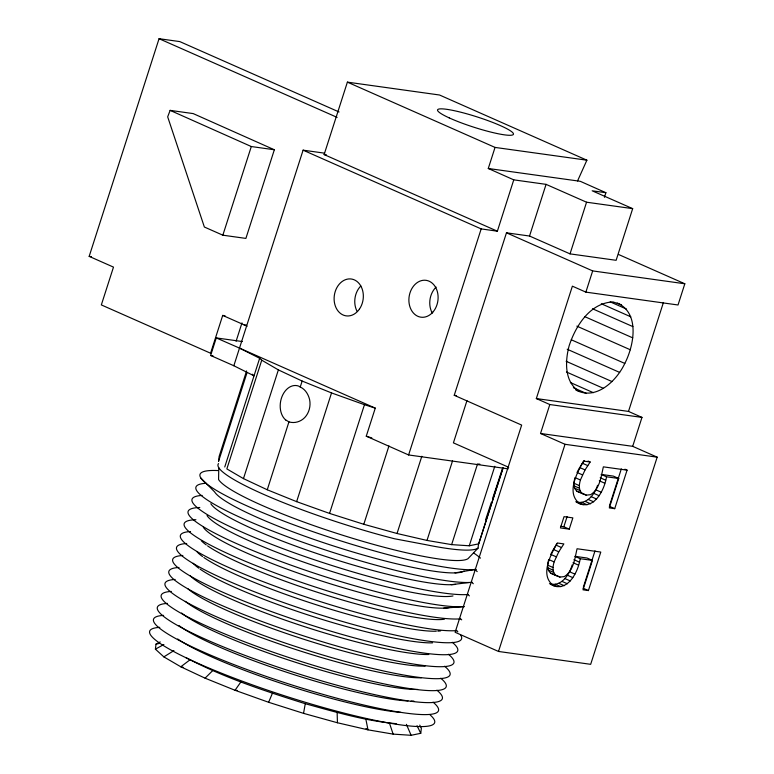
<?xml version="1.0" encoding="UTF-8"?>
<svg xmlns="http://www.w3.org/2000/svg" width="774" height="774" viewBox="0 0 774 774"><rect width="100%" height="100%" fill="white"/><g stroke="black" fill="none" stroke-linecap="round" stroke-linejoin="round"><path stroke-width="1.16" d="M575.759 389.961C595.999 400.99 616.646 380.808 624.812 363.441C634.061 345.465 640.146 313.035 617.178 302.953M218.771 467.709L218.578 479.541A132.025 17.918 17.8 0 0 341.421 534.844A132.025 17.918 17.8 0 0 468.038 558.654L478.032 548.137L478.535 543.948M419.75 725.112L421.356 728.276L420.746 733.307L411.12 735.3L393.134 734.12L367.998 729.843L337.445 722.761L303.543 713.357L268.617 702.279L235.025 690.282L205.071 678.169L180.797 666.782L163.856 656.884L155.4 649.154L156.009 644.123L160.228 641.927M303.543 713.357L305.266 703.711C264.573 690.95 223.686 677.55 185.886 657.59M555.993 575.537L550.595 573.147C546.55 569.664 547.411 564.062 548.708 559.515L554.107 561.905C552.81 566.452 551.949 572.054 555.993 575.537L559.999 577.056L564.343 576.601C573.582 570.738 574.753 558.538 577.065 548.756L600.779 552.065L588.414 590.572L583.006 589.817L592.449 560.415L587.05 558.025L575.924 556.467M582.3 493.618L576.901 491.238C572.847 487.746 573.718 482.154 575.005 477.606L580.403 479.986C579.107 484.534 578.246 490.136 582.3 493.618L586.295 495.137L590.639 494.692C599.889 488.82 601.05 476.629 603.362 466.848L627.075 470.157L614.72 508.663L609.302 507.908L618.745 478.496L613.356 476.107L602.22 474.559M252.247 374.21L254.017 375.825L233.835 365.744L210.634 355.479L216.265 337.919L239.524 348.116L259.658 358.275L261.757 360.191L226.85 468.909L243.462 478.613L267.262 489.778L296.626 501.649L329.55 513.414L363.799 524.279L397.033 533.499L426.996 540.436L451.629 544.625L469.267 545.786L478.7 543.841L502.916 468.193M550.575 584.331C567.09 593.803 578.207 572.209 580.2 558.702L574.811 556.312M576.872 502.423C593.397 511.885 604.504 490.29 606.506 476.784L601.108 474.404M267.262 489.778L288.934 421.878L285.732 419.963M233.835 365.744L303.098 150.166L481.176 228.901L497.372 231.194L513.762 179.849L546.067 184.357L586.557 202.208L632.677 208.641L616.123 260.306L570.032 253.872L529.532 236.031L506.467 232.819L454.241 395.282L521.657 425.09L455.131 632.281L498.504 651.456L590.668 664.324L657.174 457.163L632.687 446.337L540.533 433.469L549.821 404.541L641.975 417.399L632.687 446.337M529.532 236.031L546.067 184.357M570.032 253.872L586.557 202.208M225.021 315.734L222.709 315.415L210.576 353.225L101.336 304.917L113.488 267.117L89.174 256.368L159.057 38.7L179.791 41.593L339.07 111.978M222.844 235.19L251.308 146.538L274.344 149.759L245.89 238.411L222.844 235.19L204.365 227.024L167.677 116.845L170.135 110.372L193.171 113.585L274.344 149.759M236.099 341.228L241.981 322.893M246.587 370.94L219.148 456.408L218.558 461.333L247.09 372.449M497.372 231.194L324.122 154.568L347.391 82.141L439.545 95.009L586.895 160.189L577.559 180.923L488.278 168.49L495.041 147.418L586.895 160.189M224.75 466.993L259.658 358.275M243.462 478.613L278.369 369.895L261.757 360.191M296.626 501.649L331.533 392.931L302.17 381.06L278.369 369.895M329.55 513.414L364.457 404.696L331.533 392.931M508.218 468.851L408.604 454.957L366.266 436.178L375.274 408.13L239.524 348.116M363.799 524.279L388.964 445.921M408.604 454.957L481.176 228.901M397.033 533.499L421.83 456.273M466.964 400.632L453.409 442.863L508.702 467.303M426.996 540.436L452.519 460.946M451.629 544.625L477.519 464.003L479.87 464.158M469.267 545.786L494.789 466.296M478.7 543.841L503.139 467.757M549.821 404.541L536.334 398.562L572.383 286.167L585.87 292.127L678.024 304.985L684.826 283.777L618.523 254.472M604.426 197.302L605.897 192.707L580.423 181.368L577.559 180.923M585.87 292.127L592.671 270.91L684.826 283.777M498.504 651.456L565.02 444.295L657.174 457.163M560.54 526.301L563.84 526.765L567.1 516.626M569.238 529.155L572.857 517.883L564.043 516.655L560.424 527.926L569.238 529.155L563.84 526.765M536.334 398.562L628.498 411.42L663.434 302.47M583.383 587.06L595.022 550.817M609.68 505.141L621.319 468.899M288.934 421.878C294.565 423.639 300.757 421.714 304.782 417.505A18.431 16.041 -86.2 0 0 309.619 399.645C308.381 394.43 305.304 389.245 300.235 387.019L302.17 381.06M502.5 468.483L492.796 497.934M485.675 519.557L491.297 502.481M575.74 501.746C586.411 505.287 594.819 494.363 597.557 485.308M549.443 583.664C561.14 587.398 569.461 574.618 572.131 564.972M580.403 479.986L585.067 469.905L590.156 462.001L587.998 461.043M554.107 561.905L558.76 551.823L563.859 543.909L557.328 543C550.778 554.503 539.217 575.721 553.807 585.763M268.617 702.279L272.419 693.291M580.21 466.654L584.157 460.511M553.903 548.572L557.261 543.329M240.849 682.01L235.025 690.282L237.366 690.495M205.071 678.169L212.686 670.623M189.872 659.912L180.797 666.782L183.138 667.314M163.856 656.884L173.937 650.615M155.4 649.154L163.875 644.51M156.009 644.123L159.212 643.465M455.015 572.895L473.301 569.761M451.232 584.699L469.218 582.493M443.696 608.151L461.41 606.787M305.266 703.711C335.161 711.935 365.241 720.933 396.249 723.671M605.897 192.707L592.178 190.801L632.677 208.641M324.122 154.568L326.493 154.897M89.174 256.368L91.477 256.687M216.265 337.919L242.359 341.547M210.634 355.479L212.985 355.808M454.241 395.282L456.544 395.611M590.156 462.001L583.635 461.091C577.075 472.585 565.513 493.802 580.113 503.855M606.506 476.784L618.745 478.496M580.2 558.702L592.449 560.415M303.098 150.166L324.654 153.184M243.974 324.809L246.326 325.148M364.457 404.696L375.274 408.13M366.266 436.178L371.849 437.958M621.551 304.888L613.037 301.918C589.933 302.944 575.769 325.825 569.18 345.63C565.088 360.897 564.111 381.63 579.039 391.412M576.901 491.238L579.9 492.38M550.595 573.147L559.999 577.056M347.391 82.141L495.041 147.418M159.057 38.7L337.135 117.387M506.467 232.819L592.671 270.91M610.173 301.85L626.563 309.097M601.292 303.756L630.791 316.798M592.478 308.749L632.9 326.618M584.689 316.614L632.755 337.87M576.833 326.125L630.365 349.79M571.28 339.767L624.812 363.441M567.187 349.229L619.635 372.41M566.133 361.284L612.021 381.563M566.433 371.994L603.575 388.413M570.38 382.53L593.329 392.679M628.498 411.42L641.975 417.399M573.399 387.716L586.508 393.511M624.918 469.199L627.075 470.157M540.533 433.469L565.02 444.295M582.358 463.22L587.756 465.6M585.067 469.905L579.668 467.515L577.027 472.469L582.425 474.859M600.218 477.771L605.616 480.161M599.308 480.799L604.707 483.189M222.709 315.415L247.148 326.212M595.806 489.816L601.195 492.196M573.902 483.208L579.3 485.598M593.764 493.348L599.163 495.728M573.969 485.83L579.368 488.22M574.569 488.133L579.968 490.513M591.22 496.656L596.609 499.046M580.906 492.757L586.295 495.137M609.322 506.273L614.72 508.663M588.279 499.472L593.677 501.852M585.173 501.407L590.562 503.787M581.729 502.384L587.127 504.764M577.801 502.316L583.199 504.706M556.061 545.128L561.45 547.518M558.76 551.823L553.371 549.434L550.73 554.387L556.129 556.767M573.921 559.689L579.31 562.079M573.012 562.717L578.41 565.097M569.5 571.725L574.898 574.115M547.605 565.126L553.004 567.506M567.468 575.256L572.857 577.646M547.673 567.748L553.071 570.128M548.273 570.041L553.662 572.431M564.914 578.575L570.312 580.955M583.025 588.192L588.414 590.572M561.982 581.38L567.371 583.77M558.867 583.315L564.265 585.705M555.432 584.293L560.821 586.682M551.504 584.235L556.893 586.624M488.278 168.49L513.762 179.849M170.135 110.372L251.308 146.538M300.235 387.019L298.822 386.168A18.634 13.39 -80.3 0 0 281.91 396.801A18.634 13.39 -80.3 0 0 285.712 420.001M366.025 728.489L367.998 729.843L365.86 719.201M200.805 477.964L214.611 491.906A132.025 17.918 17.8 0 0 337.445 547.218A132.025 17.918 17.8 0 0 464.071 571.019M417.041 725.712L420.746 733.307M406.398 724.338L411.12 735.3M389.486 723.216L393.134 734.12M337.135 712.544L337.445 722.761M432.289 313.131A18.615 14.532 -82.1 0 1 436.13 287.096M218.539 463.587A135.576 18.402 17.8 0 0 394.517 538.762L426.087 544.722A138.285 18.77 17.8 0 0 478.032 548.137M356.969 311.138A18.615 14.513 -82.2 0 1 360.829 285.983M433.053 702.163A149.643 20.308 17.8 0 1 288.828 683.974A149.643 20.308 17.8 0 1 163.624 615.388M464.487 606.613A149.643 20.308 17.8 0 1 277.576 560.25A149.643 20.308 17.8 0 1 199.818 507.512M467.66 594.364A149.643 20.308 17.8 0 1 469.392 595.893M449.259 607.59A132.025 17.918 17.8 0 1 317.901 579.823A132.025 17.918 17.8 0 1 203.291 527.171M400.855 712.38A132.025 17.918 17.8 0 1 282.684 683.829A132.025 17.918 17.8 0 1 177.672 638.976M472.285 582.309A149.643 20.308 17.8 0 1 287.299 536.663A149.643 20.308 17.8 0 1 206.039 483.286M474.481 569.267A149.643 20.308 17.8 0 1 477.2 571.599M425.081 666.133A132.025 17.918 17.8 0 1 300.206 638.105A132.025 17.918 17.8 0 1 188.063 588.908M448.436 654.262A149.643 20.308 17.8 0 1 304.201 636.073A149.643 20.308 17.8 0 1 179.007 567.477M460.772 635.251A149.643 20.308 17.8 0 1 300.051 608.229A149.643 20.308 17.8 0 1 186.698 543.522M456.128 630.307A149.643 20.308 17.8 0 1 457.86 631.836M440.648 630.868A132.025 17.918 17.8 0 1 437.861 631.149M436.294 631.216A132.025 17.918 17.8 0 1 318.724 605.539A132.025 17.918 17.8 0 1 203.833 557.493M202.556 556.583A132.025 17.918 17.8 0 1 196.915 551.639M452.993 595.941A132.025 17.918 17.8 0 1 321.636 568.184A132.025 17.918 17.8 0 1 207.026 515.523M444.382 619.229A132.025 17.918 17.8 0 1 328.621 595.835A132.025 17.918 17.8 0 1 207.567 545.854M206.29 544.944A132.025 17.918 17.8 0 1 201.337 540.745M460.559 618.823A149.643 20.308 17.8 0 1 273.657 572.46A149.643 20.308 17.8 0 1 195.899 519.722M455.586 584.351A132.025 17.918 17.8 0 1 323.368 555.693A132.025 17.918 17.8 0 1 210.818 503.719M476.368 569.577A149.643 20.308 17.8 0 1 283.042 520.786A149.643 20.308 17.8 0 1 217.9 470.563M473.63 552.984A149.643 20.308 17.8 0 1 480.461 558.112M421.346 677.772A132.025 17.918 17.8 0 1 298.3 650.344A132.025 17.918 17.8 0 1 185.315 601.388M444.586 666.23A149.643 20.308 17.8 0 1 300.36 648.051A149.643 20.308 17.8 0 1 175.156 579.455M428.815 654.494A132.025 17.918 17.8 0 1 300.273 625.266A132.025 17.918 17.8 0 1 190.123 575.663M452.277 642.285A149.643 20.308 17.8 0 1 308.052 624.096A149.643 20.308 17.8 0 1 182.848 555.5M440.745 678.208A149.643 20.308 17.8 0 1 296.51 660.019A149.643 20.308 17.8 0 1 171.315 591.433M432.56 642.855A132.025 17.918 17.8 0 1 314.979 617.178A132.025 17.918 17.8 0 1 200.098 569.132M198.812 568.222A132.025 17.918 17.8 0 1 193.181 563.279M436.894 690.185A149.643 20.308 17.8 0 1 292.669 671.996A149.643 20.308 17.8 0 1 167.474 603.41M468.386 594.461A149.643 20.308 17.8 0 1 283.39 548.814A149.643 20.308 17.8 0 1 202.14 495.437M471.569 582.212A149.643 20.308 17.8 0 1 473.291 583.741M430.112 714.915A149.643 20.308 17.8 0 1 283.274 695.4A149.643 20.308 17.8 0 1 159.783 627.366M456.786 630.578A149.643 20.308 17.8 0 1 271.8 584.931A149.643 20.308 17.8 0 1 190.539 531.544M459.969 618.329A149.643 20.308 17.8 0 1 461.701 619.858M417.612 689.411A132.025 17.918 17.8 0 1 294.565 661.983A132.025 17.918 17.8 0 1 181.58 613.027M413.867 701.051A132.025 17.918 17.8 0 1 411.1 701.07M408.004 700.973A132.025 17.918 17.8 0 1 286.099 672.074A132.025 17.918 17.8 0 1 178.939 625.527M359.407 309.136A18.615 14.532 -82 0 0 352.025 279.124A18.615 14.532 -82 0 0 334.736 304.037A18.615 14.532 -82 0 0 359.407 309.136M433.237 311.709A18.615 14.532 -82 0 0 428.07 280.788A18.615 14.532 -82 0 0 409.185 303.776A18.615 14.532 -82 0 0 433.237 311.709M449.22 117.89A39.813 5.399 17.8 0 0 512.369 135.024A39.813 5.399 17.8 0 0 465.019 113.323A39.813 5.399 17.8 0 0 449.22 117.89"/></g></svg>
